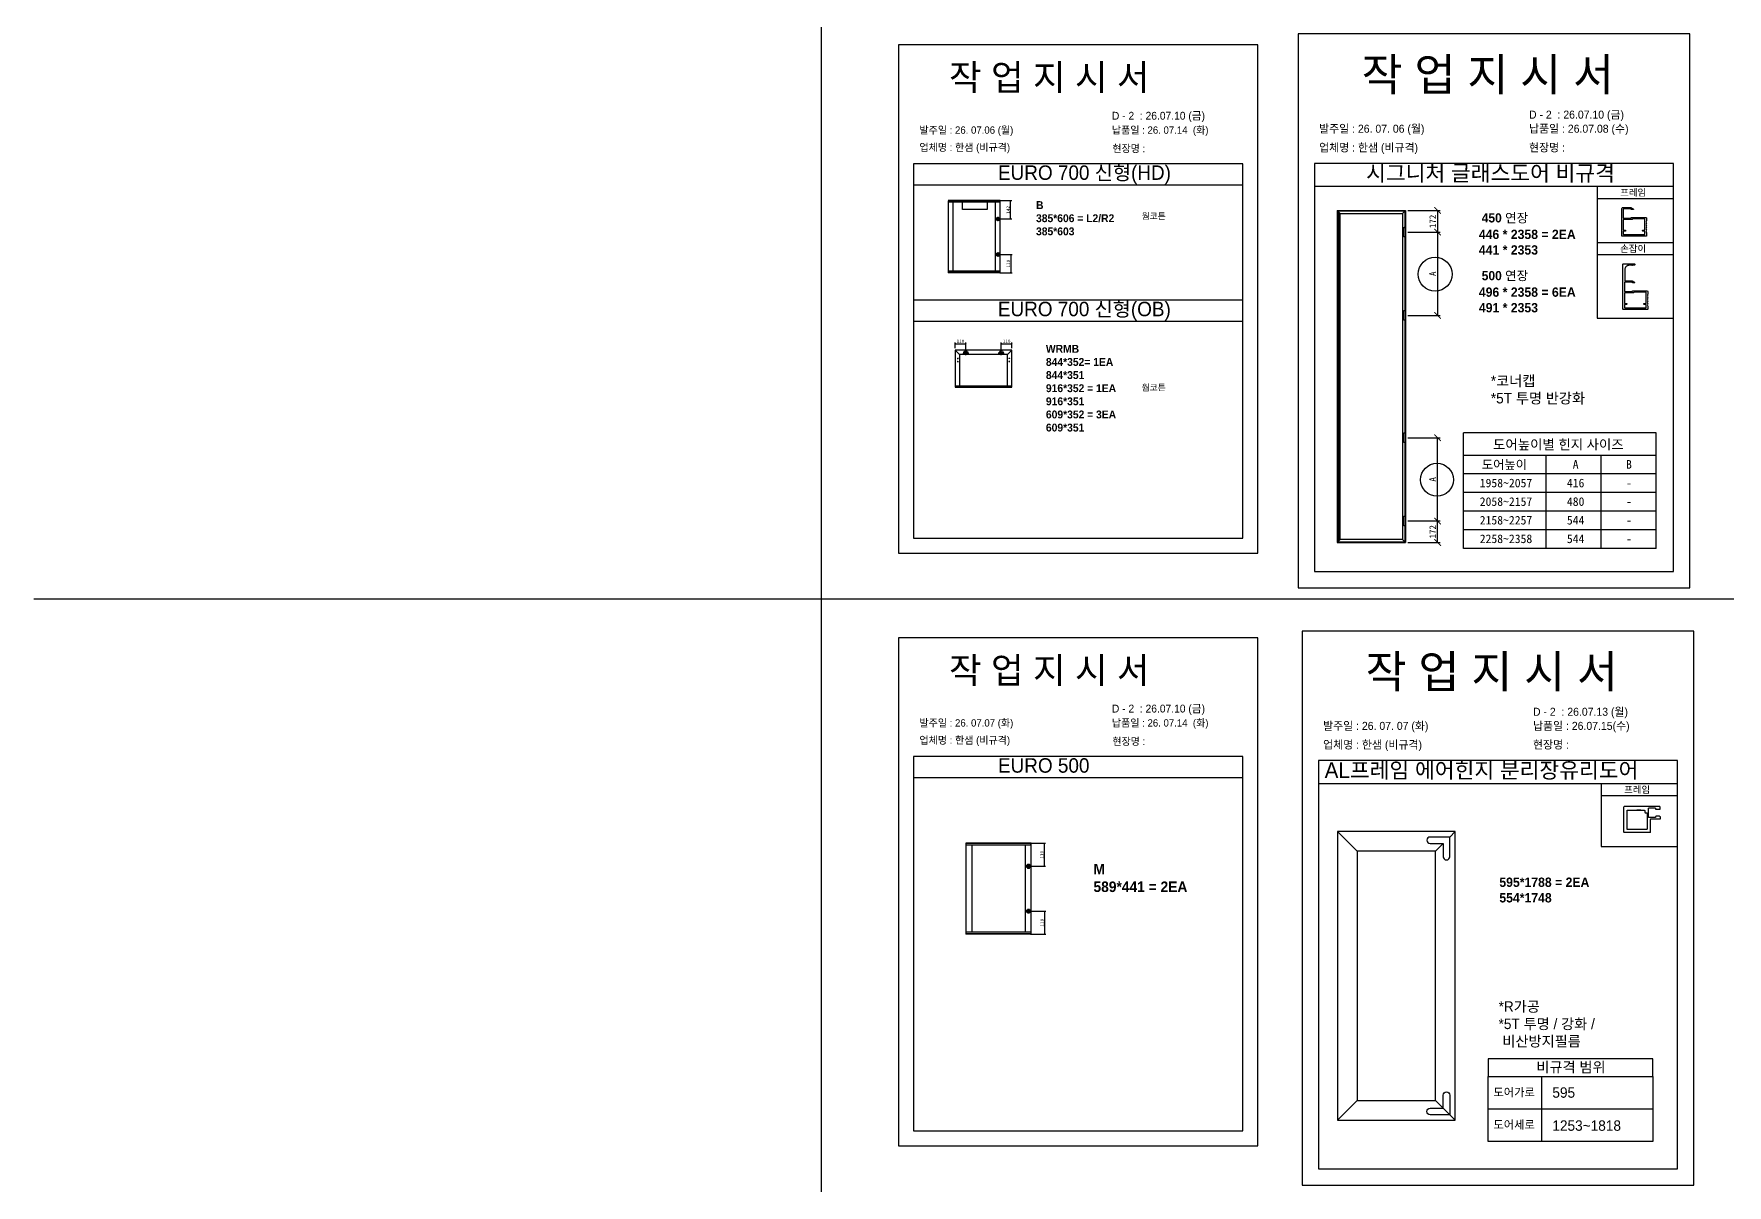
# Model space of a CAD drawing. Header units: millimetres. Extents: x -44117 to 256353, y -2095463 to 65325.
# Drawn here: x 104303 to 117198, y -1095638 to -1086870 of the extents above; entities that cross this region are included whole.
import ezdxf
from ezdxf.enums import TextEntityAlignment as Align

# ---------------------------------------------------------------- set-up
doc = ezdxf.new("R2010")
doc.units = ezdxf.units.MM
doc.header["$LTSCALE"] = 10
doc.layers.add('Layer1', color=7, linetype='Continuous', lineweight=70)
doc.layers.add('PDF_Geomertry', color=7, linetype='Continuous')
doc.layers.add('PDF_Text', color=7, linetype='Continuous')
doc.styles.add('MtX_Gulim', font='')
doc.styles.add('PDF Arial', font='')
doc.styles.get('MtX_Gulim').set_extended_font_data('Gulim', bold=True)
doc.styles.get('PDF Arial').set_extended_font_data('Arial')
doc.dimstyles.new('ISO-25', dxfattribs={"dimtxt": 2.5, "dimasz": 2.5, "dimexe": 1, "dimexo": 1, "dimtad": 1, "dimtxsty": 'Standard', "dimblk": 'ARCHTICK', "dimcen": 2.5, "dimadec": 0, "dimazin": 0, "dimtfac": 1, "dimtmove": 0, "dimatfit": 3, "dimfxl": 0, "dimarcsym": 0})

# ---------------------------------------------------------------- blocks, each defined once
blk = doc.blocks.new('_ArchTick')
at = {"color": 0, "linetype": 'ByBlock', "const_width": 0.15}
blk.add_lwpolyline([(-0.5, -0.5), (0.5, 0.5)], dxfattribs=at)
blk = doc.blocks.new('*D7480')
at = {"color": 0, "lineweight": -2}
for p, q in [((111660, -1088140), (111750, -1088140)), ((111740, -1088280), (111740, -1088140)), ((111660, -1088280), (111750, -1088280))]:
    blk.add_line(p, q, dxfattribs=at)
at = {"layer": 'Defpoints', "color": 0}
for p in [(111645, -1088140), (111740, -1088140), (111645, -1088280)]:
    blk.add_point(p, dxfattribs=at)
at = {"color": 0, "lineweight": -2, "xscale": 10, "yscale": 10, "zscale": 10}
for p, rotation in [((111740, -1088140), 90), ((111740, -1088280), 270)]:
    blk.add_blockref('_ArchTick', p, dxfattribs=dict(at, rotation=rotation))
at = {"color": 0, "insert": (111722, -1088210), "char_height": 25, "attachment_point": 5, "rotation": 90}
blk.add_mtext('142', dxfattribs=at)
blk = doc.blocks.new('*D7481')
at = {"color": 0, "lineweight": -2}
for p, q in [((111660, -1088551), (111752, -1088551)), ((111742, -1088551), (111742, -1088689)), ((111660, -1088689), (111752, -1088689))]:
    blk.add_line(p, q, dxfattribs=at)
at = {"layer": 'Defpoints', "color": 0}
for p in [(111645, -1088551), (111645, -1088689), (111742, -1088689)]:
    blk.add_point(p, dxfattribs=at)
at = {"color": 0, "lineweight": -2, "xscale": 10, "yscale": 10, "zscale": 10}
for p, rotation in [((111742, -1088551), 90), ((111742, -1088689), 270)]:
    blk.add_blockref('_ArchTick', p, dxfattribs=dict(at, rotation=rotation))
at = {"color": 0, "insert": (111723, -1088620), "char_height": 25, "attachment_point": 5, "rotation": 90}
blk.add_mtext('110', dxfattribs=at)
blk = doc.blocks.new('*D7482')
at = {"color": 0, "lineweight": -2}
for p, q in [((111319, -1089265), (111319, -1089220)), ((111319, -1089230), (111400, -1089230)), ((111400, -1089281), (111400, -1089220))]:
    blk.add_line(p, q, dxfattribs=at)
at = {"layer": 'Defpoints', "color": 0}
for p in [(111400, -1089230), (111319, -1089280), (111400, -1089296)]:
    blk.add_point(p, dxfattribs=at)
at = {"color": 0, "lineweight": -2, "xscale": 10, "yscale": 10, "zscale": 10, "rotation": 180}
blk.add_blockref('_ArchTick', (111319, -1089230), dxfattribs=at)
at = {"color": 0, "lineweight": -2, "xscale": 10, "yscale": 10, "zscale": 10}
blk.add_blockref('_ArchTick', (111400, -1089230), dxfattribs=at)
at = {"color": 0, "insert": (111359, -1089211), "char_height": 25, "attachment_point": 5}
blk.add_mtext('110', dxfattribs=at)
blk = doc.blocks.new('*D7483')
at = {"color": 0, "lineweight": -2}
for p, q in [((111670, -1089281), (111670, -1089220)), ((111670, -1089230), (111751, -1089230)), ((111751, -1089265), (111751, -1089220))]:
    blk.add_line(p, q, dxfattribs=at)
at = {"layer": 'Defpoints', "color": 0}
for p in [(111751, -1089230), (111670, -1089296), (111751, -1089280)]:
    blk.add_point(p, dxfattribs=at)
at = {"color": 0, "lineweight": -2, "xscale": 10, "yscale": 10, "zscale": 10, "rotation": 180}
blk.add_blockref('_ArchTick', (111670, -1089230), dxfattribs=at)
at = {"color": 0, "lineweight": -2, "xscale": 10, "yscale": 10, "zscale": 10}
blk.add_blockref('_ArchTick', (111751, -1089230), dxfattribs=at)
at = {"color": 0, "insert": (111711, -1089211), "char_height": 25, "attachment_point": 5}
blk.add_mtext('110', dxfattribs=at)
blk = doc.blocks.new('*D7490')
at = {"color": 0, "lineweight": -2}
for p, q in [((111892, -1093034), (112008, -1093034)), ((111998, -1093210), (111998, -1093034)), ((111892, -1093210), (112008, -1093210))]:
    blk.add_line(p, q, dxfattribs=at)
at = {"layer": 'Defpoints', "color": 0}
for p in [(111877, -1093034), (111998, -1093034), (111877, -1093210)]:
    blk.add_point(p, dxfattribs=at)
at = {"color": 0, "lineweight": -2, "xscale": 10, "yscale": 10, "zscale": 10}
for p, rotation in [((111998, -1093034), 90), ((111998, -1093210), 270)]:
    blk.add_blockref('_ArchTick', p, dxfattribs=dict(at, rotation=rotation))
at = {"color": 0, "insert": (111979, -1093122), "char_height": 25, "attachment_point": 5, "rotation": 90}
blk.add_mtext('110', dxfattribs=at)
blk = doc.blocks.new('*D7491')
at = {"color": 0, "lineweight": -2}
for p, q in [((111892, -1093552), (112010, -1093552)), ((112000, -1093552), (112000, -1093726)), ((111892, -1093726), (112010, -1093726))]:
    blk.add_line(p, q, dxfattribs=at)
at = {"layer": 'Defpoints', "color": 0}
for p in [(111877, -1093552), (111877, -1093726), (112000, -1093726)]:
    blk.add_point(p, dxfattribs=at)
at = {"color": 0, "lineweight": -2, "xscale": 10, "yscale": 10, "zscale": 10}
for p, rotation in [((112000, -1093552), 90), ((112000, -1093726), 270)]:
    blk.add_blockref('_ArchTick', p, dxfattribs=dict(at, rotation=rotation))
at = {"color": 0, "insert": (111981, -1093639), "char_height": 25, "attachment_point": 5, "rotation": 90}
blk.add_mtext('110', dxfattribs=at)
blk = doc.blocks.new('*D7507')
at = {"color": 0, "lineweight": -2}
for p, q in [((114767, -1088380), (115013, -1088380)), ((114993, -1088380), (114993, -1089014)), ((114767, -1089014), (115013, -1089014))]:
    blk.add_line(p, q, dxfattribs=at)
at = {"layer": 'Defpoints', "color": 0}
for p in [(114747, -1088380), (114747, -1089014), (114993, -1089014)]:
    blk.add_point(p, dxfattribs=at)
at = {"color": 0, "lineweight": -2, "xscale": 50, "yscale": 50, "zscale": 50}
for p, rotation in [((114993, -1088380), 90), ((114993, -1089014), 270)]:
    blk.add_blockref('_ArchTick', p, dxfattribs=dict(at, rotation=rotation))
at = {"color": 0, "insert": (114955, -1088697), "char_height": 50, "attachment_point": 5, "rotation": 90}
blk.add_mtext('A', dxfattribs=at)
blk = doc.blocks.new('*D7508')
at = {"color": 0, "lineweight": -2}
for p, q in [((114767, -1088215), (115013, -1088215)), ((114993, -1088215), (114993, -1088380)), ((114767, -1088380), (115013, -1088380))]:
    blk.add_line(p, q, dxfattribs=at)
at = {"layer": 'Defpoints', "color": 0}
for p in [(114747, -1088215), (114747, -1088380), (114993, -1088380)]:
    blk.add_point(p, dxfattribs=at)
at = {"color": 0, "lineweight": -2, "xscale": 50, "yscale": 50, "zscale": 50}
for p, rotation in [((114993, -1088215), 90), ((114993, -1088380), 270)]:
    blk.add_blockref('_ArchTick', p, dxfattribs=dict(at, rotation=rotation))
at = {"color": 0, "insert": (114955, -1088298), "char_height": 50, "attachment_point": 5, "rotation": 90}
blk.add_mtext('172', dxfattribs=at)
blk = doc.blocks.new('*D7509')
at = {"color": 0, "lineweight": -2}
for p, q in [((114767, -1089946), (115013, -1089946)), ((114993, -1090580), (114993, -1089946)), ((114767, -1090580), (115013, -1090580))]:
    blk.add_line(p, q, dxfattribs=at)
at = {"layer": 'Defpoints', "color": 0}
for p in [(114747, -1089946), (114993, -1089946), (114747, -1090580)]:
    blk.add_point(p, dxfattribs=at)
at = {"color": 0, "lineweight": -2, "xscale": 50, "yscale": 50, "zscale": 50}
for p, rotation in [((114993, -1089946), 90), ((114993, -1090580), 270)]:
    blk.add_blockref('_ArchTick', p, dxfattribs=dict(at, rotation=rotation))
at = {"color": 0, "insert": (114955, -1090263), "char_height": 50, "attachment_point": 5, "rotation": 90}
blk.add_mtext('A', dxfattribs=at)
blk = doc.blocks.new('*D7510')
at = {"color": 0, "lineweight": -2}
for p, q in [((114767, -1090580), (115013, -1090580)), ((114993, -1090744), (114993, -1090580)), ((114767, -1090744), (115013, -1090744))]:
    blk.add_line(p, q, dxfattribs=at)
at = {"layer": 'Defpoints', "color": 0}
for p in [(114747, -1090580), (114993, -1090580), (114747, -1090744)]:
    blk.add_point(p, dxfattribs=at)
at = {"color": 0, "lineweight": -2, "xscale": 50, "yscale": 50, "zscale": 50}
for p, rotation in [((114993, -1090580), 90), ((114993, -1090744), 270)]:
    blk.add_blockref('_ArchTick', p, dxfattribs=dict(at, rotation=rotation))
at = {"color": 0, "insert": (114955, -1090662), "char_height": 50, "attachment_point": 5, "rotation": 90}
blk.add_mtext('172', dxfattribs=at)

msp = doc.modelspace()

# ---------------------------------------------------------------- linework, layer by layer
for p, q in [((113509.93862, -1087858.73786), (111001.55496, -1087858.73786)), ((116789.66773, -1087856.08754), (114054.33338, -1087856.08754)), ((113509.93862, -1088021.61992), (111001.55496, -1088021.61992)), ((116789.66773, -1088033.70665), (114054.33338, -1088033.70665)), ((111266.13907, -1088140.38823), (111266.13907, -1088689.05812)), ((111661.73037, -1088141.09874), (111266.13907, -1088141.09874)), ((111661.73037, -1088151.8353), (111266.13907, -1088151.8353)), ((111661.33565, -1088139.99351), (111266.53379, -1088139.99351)), ((111301.26973, -1088151.04585), (111301.26973, -1088677.61107)), ((111626.20499, -1088677.61107), (111626.20499, -1088151.8353)), ((111659.75674, -1088151.8353), (111659.75674, -1088139.99351)), ((111661.73037, -1088689.05812), (111661.73037, -1088140.38823)), ((116789.66773, -1088126.08528), (116207.54766, -1088126.08528)), ((114227.55677, -1088215.4524), (114227.55677, -1090743.85408)), ((114227.55677, -1088215.4524), (114747.21905, -1088215.4524)), ((114227.55677, -1088215.4524), (114249.69485, -1088237.59048)), ((114227.55677, -1088215.4524), (114238.04323, -1088215.4524)), ((114238.04323, -1088215.4524), (114238.04323, -1090743.85408)), ((114725.08097, -1088237.59048), (114747.21905, -1088215.4524)), ((114747.21905, -1088215.4524), (114747.21905, -1090743.85408)), ((116789.66773, -1088461.34798), (116207.54766, -1088461.34798)), ((116789.66773, -1088551.78068), (116207.54766, -1088551.78068)), ((111661.73037, -1088677.61107), (111266.13907, -1088677.61107)), ((111661.73037, -1088688.34763), (111266.13907, -1088688.34763)), ((111661.33565, -1088689.45286), (111266.53379, -1088689.45286)), ((111268.1127, -1088689.45286), (111268.1127, -1088677.61107)), ((111659.75674, -1088677.61107), (111659.75674, -1088689.45286)), ((113509.09165, -1088897.26038), (111000.70799, -1088897.26038)), ((113509.09165, -1089060.14244), (111000.70799, -1089060.14244)), ((111318.50354, -1089279.89058), (111318.50354, -1089561.2901)), ((111351.54385, -1089312.93089), (111318.61227, -1089279.62807)), ((111751.10837, -1089279.51934), (111318.87477, -1089279.51934)), ((111335.20932, -1089341.88757), (111342.63411, -1089341.88757)), ((111338.92171, -1089338.17518), (111338.92171, -1089345.59997)), ((111351.54385, -1089312.93089), (111351.54385, -1089551.26664)), ((111718.4393, -1089312.93089), (111351.54385, -1089312.93089)), ((111420.05436, -1089295.85388), (111379.55563, -1089295.85388)), ((111386.06913, -1089303.27866), (111380.1293, -1089303.27866)), ((111383.09921, -1089300.30875), (111383.09921, -1089306.24858)), ((111399.80499, -1089316.10324), (111399.80499, -1089275.60451)), ((111419.48068, -1089303.27866), (111413.54085, -1089303.27866)), ((111416.51077, -1089300.30875), (111416.51077, -1089306.24858)), ((111649.9288, -1089295.85388), (111690.42753, -1089295.85388)), ((111656.44231, -1089303.27866), (111650.50248, -1089303.27866)), ((111653.47239, -1089300.30875), (111653.47239, -1089306.24858)), ((111670.17817, -1089316.10324), (111670.17817, -1089275.60451)), ((111689.85386, -1089303.27866), (111683.91403, -1089303.27866)), ((111686.88395, -1089300.30875), (111686.88395, -1089306.24858)), ((111718.4393, -1089312.93089), (111751.37088, -1089279.62807)), ((111718.4393, -1089550.52416), (111718.4393, -1089312.93089)), ((111734.77384, -1089341.88757), (111727.34905, -1089341.88757)), ((111731.06144, -1089338.17518), (111731.06144, -1089345.59997)), ((111751.47961, -1089561.2901), (111751.47961, -1089279.89058)), ((111335.20932, -1089365.6469), (111342.63411, -1089365.6469)), ((111338.92171, -1089361.9345), (111338.92171, -1089369.35929)), ((111734.77384, -1089365.6469), (111727.34905, -1089365.6469)), ((111731.06144, -1089361.9345), (111731.06144, -1089369.35929)), ((111318.50354, -1089550.52416), (111751.47961, -1089550.52416)), ((111318.50354, -1089560.62187), (111751.10837, -1089560.62187)), ((111318.87477, -1089561.66134), (111751.10837, -1089561.66134)), ((111320.35973, -1089550.52416), (111320.35973, -1089561.66134)), ((111749.62341, -1089561.66134), (111749.62341, -1089550.52416)), ((115189.80921, -1090788.24501), (115189.80921, -1089908.18321)), ((116658.38647, -1089908.18321), (115189.80921, -1089908.18321)), ((116658.38647, -1090788.24501), (116658.38647, -1089908.18321)), ((116658.38647, -1090079.94409), (115189.80921, -1090079.94409)), ((115820.61365, -1090788.24501), (115820.61365, -1090079.94409)), ((116239.50006, -1090788.24501), (116239.50006, -1090079.94409)), ((116658.38647, -1090221.60427), (115189.80921, -1090221.60427)), ((116658.38647, -1090363.26446), (115189.80921, -1090363.26446)), ((116658.38647, -1090504.92464), (115189.80921, -1090504.92464)), ((116658.38647, -1090646.58482), (115189.80921, -1090646.58482)), ((114249.69485, -1090721.716), (114227.55677, -1090743.85408)), ((114227.55677, -1090743.85408), (114747.21905, -1090743.85408)), ((114725.08097, -1090721.716), (114747.21905, -1090743.85408)), ((116658.38647, -1090788.24501), (115189.80921, -1090788.24501)), ((113509.93862, -1092373.7567), (111001.55496, -1092373.7567)), ((116819.92024, -1092403.94301), (114084.58589, -1092403.94301)), ((113509.93862, -1092536.63875), (111001.55496, -1092536.63875)), ((116819.92024, -1092581.56212), (114084.58589, -1092581.56212)), ((116819.92024, -1092673.94075), (116237.80017, -1092673.94075)), ((114381.16901, -1093094.36385), (114231.16901, -1092944.36385)), ((115085.14193, -1092986.91204), (115127.69012, -1092944.36385)), ((111400.70325, -1093034.8793), (111400.70325, -1093725.67074)), ((111898.76428, -1093035.77385), (111400.70325, -1093035.77385)), ((111898.76428, -1093049.2915), (111400.70325, -1093049.2915)), ((111898.2673, -1093034.38233), (111401.20023, -1093034.38233)), ((111444.93378, -1093048.29755), (111444.93378, -1093711.25856)), ((111854.03677, -1093711.25856), (111854.03677, -1093049.2915)), ((111896.27942, -1093049.2915), (111896.27942, -1093034.38233)), ((111898.76428, -1093725.67074), (111898.76428, -1093034.8793)), ((114977.69012, -1093094.36385), (115036.4211, -1093035.63287)), ((111898.76428, -1093711.25856), (111400.70325, -1093711.25856)), ((111898.76428, -1093724.77621), (111400.70325, -1093724.77621)), ((111898.2673, -1093726.16773), (111401.20023, -1093726.16773)), ((111403.18811, -1093726.16773), (111403.18811, -1093711.25856)), ((111896.27942, -1093711.25856), (111896.27942, -1093726.16773)), ((116631.78919, -1094810.11377), (116631.78919, -1094675.7551)), ((115783.65386, -1094810.11377), (115783.65386, -1095305.68613)), ((114381.16901, -1094994.36385), (114231.16901, -1095144.36385)), ((114977.69012, -1094994.36385), (115127.69012, -1095144.36385)), ((115377.37163, -1095057.89995), (116631.78919, -1095057.89995))]:
    msp.add_line(p, q)
at = {"linetype": 'Continuous'}
for p, q in [((114249.69485, -1090721.716), (114249.69485, -1088237.59048)), ((114249.69485, -1088237.59048), (114725.08097, -1088237.59048)), ((114725.08097, -1088237.59048), (114725.08097, -1090721.716)), ((114725.08097, -1090721.716), (114249.69485, -1090721.716))]:
    msp.add_line(p, q, dxfattribs=at)
at = {"color": 1}
msp.add_line((104302.82932, -1091173.59196), (196571.97618, -1091173.59196), dxfattribs=at)
msp.add_line((104302.82932, -1091173.59196), (196571.97618, -1091173.59196), dxfattribs=at)
msp.add_line((104302.82932, -1091173.59196), (196571.97618, -1091173.59196), dxfattribs=at)
msp.add_line((104302.82932, -1091173.59196), (196571.97618, -1091173.59196), dxfattribs=at)
msp.add_line((104302.82932, -1091173.59196), (196571.97618, -1091173.59196), dxfattribs=at)
msp.add_line((104302.82932, -1091173.59196), (196571.97618, -1091173.59196), dxfattribs=at)
msp.add_line((104302.82932, -1091173.59196), (196571.97618, -1091173.59196), dxfattribs=at)
msp.add_line((104302.82932, -1091173.59196), (196571.97618, -1091173.59196), dxfattribs=at)
msp.add_line((104302.82932, -1091173.59196), (196571.97618, -1091173.59196), dxfattribs=at)
msp.add_line((104302.82932, -1091173.59196), (196571.97618, -1091173.59196), dxfattribs=at)
for p in [(110300.49669, 21924.9366), (110300.49669, 14161.07811), (110300.49669, 18584.38997), (110300.49669, 10820.53148), (110300.49669, 18627.87121), (110300.49669, 10864.01272), (110300.49669, 15287.32457), (110300.49669, 7523.46608), (110300.49669, 3746.75115), (110300.49669, 21924.9366), (110300.49669, 14161.07811), (110300.49669, 18584.38997), (110300.49669, 10820.53148), (110300.49669, 18627.87121), (110300.49669, 10864.01272), (110300.49669, 15287.32457), (110300.49669, 7523.46608), (110300.49669, 3746.75115), (110300.49669, 21924.9366), (110300.49669, 14161.07811), (110300.49669, 18584.38997), (110300.49669, 10820.53148), (110300.49669, 18627.87121), (110300.49669, 10864.01272), (110300.49669, 15287.32457), (110300.49669, 7523.46608), (110300.49669, 3746.75115), (110300.49669, 21924.9366), (110300.49669, 14161.07811), (110300.49669, 18584.38997), (110300.49669, 10820.53148), (110300.49669, 18627.87121), (110300.49669, 10864.01272), (110300.49669, 15287.32457), (110300.49669, 7523.46608), (110300.49669, 3746.75115), (110300.49669, 21924.9366), (110300.49669, 14161.07811), (110300.49669, 18584.38997), (110300.49669, 10820.53148), (110300.49669, 18627.87121), (110300.49669, 10864.01272), (110300.49669, 15287.32457), (110300.49669, 7523.46608), (110300.49669, 3746.75115), (110300.49669, 21924.9366), (110300.49669, 14161.07811), (110300.49669, 18584.38997), (110300.49669, 10820.53148), (110300.49669, 18627.87121), (110300.49669, 10864.01272), (110300.49669, 15287.32457), (110300.49669, 7523.46608), (110300.49669, 3746.75115), (110300.49669, 21924.9366), (110300.49669, 14161.07811), (110300.49669, 18584.38997), (110300.49669, 10820.53148), (110300.49669, 18627.87121), (110300.49669, 10864.01272), (110300.49669, 15287.32457), (110300.49669, 7523.46608), (110300.49669, 3746.75115), (110300.49669, 21924.9366), (110300.49669, 14161.07811), (110300.49669, 18584.38997), (110300.49669, 10820.53148), (110300.49669, 18627.87121), (110300.49669, 10864.01272), (110300.49669, 15287.32457), (110300.49669, 7523.46608), (110300.49669, 3746.75115), (110300.49669, 21924.9366), (110300.49669, 14161.07811), (110300.49669, 18584.38997), (110300.49669, 10820.53148), (110300.49669, 18627.87121), (110300.49669, 10864.01272), (110300.49669, 15287.32457), (110300.49669, 7523.46608), (110300.49669, 3746.75115), (110300.49669, 21924.9366), (110300.49669, 14161.07811), (110300.49669, 18584.38997), (110300.49669, 10820.53148), (110300.49669, 18627.87121), (110300.49669, 10864.01272), (110300.49669, 15287.32457), (110300.49669, 7523.46608), (110300.49669, 3746.75115), (110300.49669, 12702.87182), (110300.49669, 4939.01333), (110300.49669, 9362.32519), (110300.49669, 1598.4667), (110300.49669, 9405.80642), (110300.49669, 1641.94794), (110300.49669, 6065.25979), (110300.49669, -1698.5987), (110300.49669, -5475.31363), (110300.49669, 12702.87182), (110300.49669, 4939.01333), (110300.49669, 9362.32519), (110300.49669, 1598.4667), (110300.49669, 9405.80642), (110300.49669, 1641.94794), (110300.49669, 6065.25979), (110300.49669, -1698.5987), (110300.49669, -5475.31363), (110300.49669, 12702.87182), (110300.49669, 4939.01333), (110300.49669, 9362.32519), (110300.49669, 1598.4667), (110300.49669, 9405.80642), (110300.49669, 1641.94794), (110300.49669, 6065.25979), (110300.49669, -1698.5987), (110300.49669, -5475.31363), (110300.49669, 12702.87182), (110300.49669, 4939.01333), (110300.49669, 9362.32519), (110300.49669, 1598.4667), (110300.49669, 9405.80642), (110300.49669, 1641.94794), (110300.49669, 6065.25979), (110300.49669, -1698.5987), (110300.49669, -5475.31363), (110300.49669, 12702.87182), (110300.49669, 4939.01333), (110300.49669, 9362.32519), (110300.49669, 1598.4667), (110300.49669, 9405.80642), (110300.49669, 1641.94794), (110300.49669, 6065.25979), (110300.49669, -1698.5987), (110300.49669, -5475.31363)]:
    msp.add_xline(p, (0, 1), dxfattribs=at)
for points in [[(113930, -1091090.23014), (116914.00111, -1091090.23014), (116914.00111, -1086870), (113930, -1086870)], [(110887.53752, -1090824.54365), (113623.95606, -1090824.54365), (113623.95606, -1086954.46601), (110887.53752, -1086954.46601)], [(116789.66773, -1088033.70665), (116207.54766, -1088033.70665), (116207.54766, -1089034.82366), (116789.66773, -1089034.82366)], [(114231.05226, -1088218.94789), (114743.72356, -1088218.94789), (114743.72356, -1090740.35859), (114231.05226, -1090740.35859)], [(113960.25251, -1095638.08561), (116944.25362, -1095638.08561), (116944.25362, -1091417.85547), (113960.25251, -1091417.85547)], [(110887.53752, -1095339.56249), (113623.95606, -1095339.56249), (113623.95606, -1091469.48484), (110887.53752, -1091469.48484)], [(116819.92024, -1092581.56212), (116237.80017, -1092581.56212), (116237.80017, -1093058.02021), (116819.92024, -1093058.02021)], [(114231.16901, -1095144.36385), (115127.69012, -1095144.36385), (115127.69012, -1092944.36385), (114231.16901, -1092944.36385)], [(114381.16901, -1094994.36385), (114977.69012, -1094994.36385), (114977.69012, -1093094.36385), (114381.16901, -1093094.36385)], [(115377.37163, -1094810.11377), (116631.78919, -1094810.11377), (116631.78919, -1095305.68613), (115377.37163, -1095305.68613)]]:
    msp.add_lwpolyline(points, close=True)
for points in [[(111001.55496, -1087858.73786), (111001.55496, -1090710.52622), (113509.93862, -1090710.52622), (113509.93862, -1087858.73786)], [(114054.33338, -1087856.08754), (114054.33338, -1090965.89676), (116789.66773, -1090965.89676), (116789.66773, -1087856.08754)], [(111561.96439, -1088139.99351), (111561.96439, -1088207.72666), (111373.57811, -1088207.72666), (111373.57811, -1088139.99351)], [(111001.55496, -1092373.7567), (111001.55496, -1095225.54505), (113509.93862, -1095225.54505), (113509.93862, -1092373.7567)], [(114084.58589, -1092403.94301), (114084.58589, -1095513.75223), (116819.92024, -1095513.75223), (116819.92024, -1092403.94301)], [(116631.78919, -1094675.7551), (115377.37163, -1094675.7551), (115377.37163, -1094810.11377), (116631.78919, -1094810.11377)]]:
    msp.add_lwpolyline(points)
at = {"color": 7}
for points in [[(116584.58896, -1088273.69324), (116584.58896, -1088295.19324), (116581.58896, -1088298.19324), (116584.58896, -1088301.19324), (116581.58896, -1088304.19324), (116584.58896, -1088307.19324), (116581.58896, -1088310.19324), (116584.58896, -1088313.19324), (116581.58896, -1088316.19324), (116584.58896, -1088319.19324), (116581.58896, -1088322.19324), (116584.58896, -1088325.19324), (116581.58896, -1088328.19324), (116584.58896, -1088331.19324), (116581.58896, -1088334.19324), (116584.58896, -1088337.19324), (116581.58896, -1088340.19324), (116584.58896, -1088343.19324), (116581.58896, -1088346.19324), (116584.58896, -1088349.19324), (116581.58896, -1088352.19324), (116584.58896, -1088355.19324), (116581.58896, -1088358.19324), (116584.58896, -1088361.19324), (116581.58896, -1088364.19324), (116584.58896, -1088367.19324), (116581.58896, -1088370.19324), (116584.58896, -1088373.19324), (116581.58896, -1088376.19324), (116584.58896, -1088379.19324), (116581.58896, -1088382.19324), (116584.58896, -1088385.19324), (116584.58896, -1088406.69324, -0.4142135624), (116579.58896, -1088411.69324), (116579.58896, -1088411.69324), (116397.58896, -1088411.69324, -0.4142135624), (116394.58896, -1088408.69324), (116394.58896, -1088202.69324, -0.4142135624), (116404.58896, -1088192.69324), (116464.0949, -1088192.69324), (116482.50532, -1088202.83662, -0.855700792), (116481.58896, -1088208.69324), (116469.58896, -1088208.69324, -0.4142135624), (116466.58896, -1088205.69324), (116466.58896, -1088204.69324, 0.4142135624), (116464.58896, -1088202.69324), (116409.58896, -1088202.69324, 0.4142135624), (116406.58896, -1088205.69324), (116406.58896, -1088271.69324, 0.4142135624), (116409.58896, -1088274.69324), (116464.58896, -1088274.69324, 0.4142135624), (116466.58896, -1088272.69324), (116466.58896, -1088271.69324, -0.4142135624), (116469.58896, -1088268.69324), (116579.58896, -1088268.69324, -0.4142135623), (116584.58896, -1088273.69324)], [(116471.85434, -1088631.92414, -0.2301863539), (116466.60786, -1088631.92414, 0.2466321039), (116461.95837, -1088631.8695, -0.118515719), (116459.2311, -1088632.52516), (116453.78462, -1088632.52516, 0.4142135624), (116418.98462, -1088667.32516), (116418.98462, -1088750.52516), (116473.49056, -1088750.52516), (116491.90098, -1088760.66854, -0.855700792), (116490.98462, -1088766.52516), (116478.98462, -1088766.52516, -0.4142135624), (116475.98462, -1088763.52516), (116475.98462, -1088762.52516, 0.4142135624), (116473.98462, -1088760.52516), (116418.98462, -1088760.52516, 0.4142135624), (116415.98462, -1088763.52516), (116415.98462, -1088829.52516, 0.4142135624), (116418.98462, -1088832.52516), (116473.98462, -1088832.52516, 0.4142135624), (116475.98462, -1088830.52516), (116475.98462, -1088829.52516, -0.4142135624), (116478.98462, -1088826.52516), (116588.98462, -1088826.52516, -0.4142135623), (116593.98462, -1088831.52516), (116593.98462, -1088853.02516), (116590.98462, -1088856.02516), (116593.98462, -1088859.02516), (116590.98462, -1088862.02516), (116593.98462, -1088865.02516), (116590.98462, -1088868.02516), (116593.98462, -1088871.02516), (116590.98462, -1088874.02516), (116593.98462, -1088877.02516), (116590.98462, -1088880.02516), (116593.98462, -1088883.02516), (116590.98462, -1088886.02516), (116593.98462, -1088889.02516), (116590.98462, -1088892.02516), (116593.98462, -1088895.02516), (116590.98462, -1088898.02516), (116593.98462, -1088901.02516), (116590.98462, -1088904.02516), (116593.98462, -1088907.02516), (116590.98462, -1088910.02516), (116593.98462, -1088913.02516), (116590.98462, -1088916.02516), (116593.98462, -1088919.02516), (116590.98462, -1088922.02516), (116593.98462, -1088925.02516), (116590.98462, -1088928.02516), (116593.98462, -1088931.02516), (116590.98462, -1088934.02516), (116593.98462, -1088937.02516), (116590.98462, -1088940.02516), (116593.98462, -1088943.02516), (116593.98462, -1088964.52516, -0.4142135624), (116588.98462, -1088969.52516), (116588.98462, -1088969.52516), (116406.98462, -1088969.52516, -0.4142135624), (116403.98462, -1088966.52516), (116403.98462, -1088625.52516, -0.4142135624), (116408.98462, -1088620.52516), (116488.98462, -1088620.52516, -0.4142135624), (116493.98462, -1088625.52516), (116493.98462, -1088627.52516, -0.4142135624), (116488.98462, -1088632.52516, -0.1244779229), (116486.60786, -1088631.92414, 0.2466321039), (116481.95837, -1088631.8695, -0.2404082058), (116476.50383, -1088631.8695, 0.2466321039), (116471.85434, -1088631.92414), (116471.85434, -1088631.92414, -0.2466321039), (116476.50383, -1088631.8695)]]:
    msp.add_lwpolyline(points, format="xyb", dxfattribs=at)
at = {"color": 7, "elevation": 0}
for points in [[(116406.58896, -1088287.69324), (116406.58896, -1088364.69324), (116421.58896, -1088364.69324, -0.4142135624), (116424.58896, -1088367.69324), (116424.58896, -1088369.69324, -0.4142135624), (116421.58896, -1088372.69324), (116406.58896, -1088372.69324), (116406.58896, -1088394.69324, 0.4142135624), (116409.58896, -1088397.69324), (116569.08896, -1088397.69324, 0.4142135624), (116572.08896, -1088394.69324), (116572.08896, -1088375.69324, 0.4142135624), (116569.08896, -1088372.69324), (116557.08896, -1088372.69324, -0.4142135624), (116554.08896, -1088369.69324), (116554.08896, -1088367.69324, -0.4142135624), (116557.08896, -1088364.69324), (116569.08896, -1088364.69324, 0.4142135624), (116572.08896, -1088361.69324), (116572.08896, -1088281.69324, 0.4142135624), (116569.08896, -1088278.69324), (116478.58896, -1088278.69324, 0.4142135624), (116476.58896, -1088280.69324), (116476.58896, -1088281.69324, -0.414213547), (116473.58896, -1088284.69324), (116409.59276, -1088284.69324, 0.4145851533), (116406.58896, -1088287.69324)], [(116415.98462, -1088845.52516), (116415.98462, -1088922.52516), (116430.98462, -1088922.52516, -0.4142135624), (116433.98462, -1088925.52516), (116433.98462, -1088927.52516, -0.4142135624), (116430.98462, -1088930.52516), (116415.98462, -1088930.52516), (116415.98462, -1088952.52516, 0.4142135624), (116418.98462, -1088955.52516), (116578.48462, -1088955.52516, 0.4142135624), (116581.48462, -1088952.52516), (116581.48462, -1088933.52516, 0.4142135624), (116578.48462, -1088930.52516), (116566.48462, -1088930.52516, -0.4142135624), (116563.48462, -1088927.52516), (116563.48462, -1088925.52516, -0.4142135624), (116566.48462, -1088922.52516), (116578.48462, -1088922.52516, 0.4142135624), (116581.48462, -1088919.52516), (116581.48462, -1088839.52516, 0.4142135624), (116578.48462, -1088836.52516), (116487.98462, -1088836.52516, 0.4142135624), (116485.98462, -1088838.52516), (116485.98462, -1088839.52516, -0.414213547), (116482.98462, -1088842.52516), (116418.98842, -1088842.52516, 0.4145851533), (116415.98462, -1088845.52516)]]:
    msp.add_lwpolyline(points, format="xyb", dxfattribs=at)
at = {"linetype": 'Continuous'}
for points in [[(114739.04428, -1088414.07427), (114739.04428, -1088414.07427, 0.4142135624), (114747.21905, -1088405.89951), (114747.21905, -1088353.581, 0.4142135624), (114739.04428, -1088345.40624), (114739.04428, -1088345.40624, 0.4142135624), (114730.86952, -1088353.581), (114730.86952, -1088405.89951, 0.4142135624)], [(114739.04428, -1089047.92244), (114739.04428, -1089047.92244, 0.4142135624), (114747.21905, -1089039.74767), (114747.21905, -1088987.42916, 0.4142135624), (114739.04428, -1088979.2544), (114739.04428, -1088979.2544, 0.4142135624), (114730.86952, -1088987.42916), (114730.86952, -1089039.74767, 0.4142135624)], [(114739.04428, -1089980.05208), (114739.04428, -1089980.05208, 0.4142135624), (114747.21905, -1089971.87732), (114747.21905, -1089919.55881, 0.4142135624), (114739.04428, -1089911.38405), (114739.04428, -1089911.38405, 0.4142135624), (114730.86952, -1089919.55881), (114730.86952, -1089971.87732, 0.4142135624)], [(114739.04428, -1090613.90025), (114739.04428, -1090613.90025, 0.4142135624), (114747.21905, -1090605.72548), (114747.21905, -1090553.40697, 0.4142135624), (114739.04428, -1090545.23221), (114739.04428, -1090545.23221, 0.4142135624), (114730.86952, -1090553.40697), (114730.86952, -1090605.72548, 0.4142135624)]]:
    msp.add_lwpolyline(points, format="xyb", close=True, dxfattribs=at)
for points in [[(115085.17309, -1093035.63287), (115085.17309, -1092986.91204), (114935.17309, -1092986.91204, 1), (114935.17309, -1093035.63287), (115036.45226, -1093035.63287), (115036.45226, -1093136.91204, 1), (115085.17309, -1093136.91204), (115085.17309, -1092986.91204), (115036.45226, -1092986.91204)], [(115085.17309, -1095053.09483), (115085.17309, -1095101.81566), (114935.17309, -1095101.81566, -1), (114935.17309, -1095053.09483), (115036.45226, -1095053.09483), (115036.45226, -1094951.81566, -1), (115085.17309, -1094951.81566), (115085.17309, -1095101.81566), (115036.45226, -1095101.81566)]]:
    msp.add_lwpolyline(points, format="xyb")
at = {"color": 1}
for centre, radius in [((114973.94351, -1088700.47527), 128.94825), ((114988.2711, -1090265.76371), 125.36635)]:
    msp.add_circle(centre, radius, dxfattribs=at)
for centre, radius in [((111338.92171, -1089341.88757), 1.11372), ((111383.09921, -1089303.27866), 1.18797), ((111399.80499, -1089295.85388), 12.99338), ((111416.51077, -1089303.27866), 1.18797), ((111653.47239, -1089303.27866), 1.18797), ((111670.17817, -1089295.85388), 12.99338), ((111686.88395, -1089303.27866), 1.18797), ((111731.06144, -1089341.88757), 1.11372), ((111338.92171, -1089365.6469), 1.11372), ((111731.06144, -1089365.6469), 1.11372)]:
    msp.add_circle(centre, radius)
for centre, radius, start, end in [((111661.33565, -1088140.38823), 0.39473, 0, 90), ((111266.53379, -1088689.05814), 0.39473, 180, 270), ((111661.33565, -1088689.05814), 0.39473, 270, 0), ((111318.87477, -1089279.89058), 0.37124, 90, 180), ((111751.10837, -1089279.89058), 0.37124, 0, 90), ((111318.87477, -1089561.2901), 0.37124, 180, 270), ((111751.10837, -1089561.2901), 0.37124, 270, 0), ((111898.2673, -1093034.8793), 0.49697, 0, 90), ((111401.20023, -1093725.67076), 0.49697, 180, 270), ((111898.2673, -1093725.67076), 0.49697, 270, 0)]:
    msp.add_arc(centre, radius, start, end)
at = {"layer": 'Layer1'}
for p, q in [((111644.65823, -1088264.97144), (111644.65823, -1088294.06763)), ((111644.65823, -1088565.34807), (111644.65823, -1088536.25188)), ((111877.26995, -1093191.7332), (111877.26995, -1093228.36615)), ((111877.26995, -1093569.91616), (111877.26995, -1093533.28321))]:
    msp.add_line(p, q, dxfattribs=at)
for points in [[(111659.20633, -1088279.51953), (111630.11014, -1088279.51953)], [(111659.20633, -1088550.79997), (111630.11014, -1088550.79997)], [(111895.58643, -1093210.04968), (111858.95347, -1093210.04968)], [(111895.58643, -1093551.59969), (111858.95347, -1093551.59969)]]:
    msp.add_lwpolyline(points, close=True, dxfattribs=at)
for centre, radius in [((111644.65823, -1088279.51953), 9.69873), ((111644.65823, -1088550.79997), 9.69873), ((111877.26995, -1093210.04968), 12.21098), ((111877.26995, -1093551.59969), 12.21098)]:
    msp.add_circle(centre, radius, dxfattribs=at)
at = {"layer": 'PDF_Geomertry', "lineweight": 25}
for points in [[(116683.95099, -1092829.79452), (116684.6247, -1092829.79452), (116685.29842, -1092829.79452), (116685.29842, -1092830.46823), (116685.97213, -1092830.46823), (116686.64584, -1092831.14194), (116686.64584, -1092831.81566), (116687.3199, -1092831.81566), (116687.3199, -1092832.48937), (116687.3199, -1092833.16308), (116687.99327, -1092833.16308), (116687.99327, -1092833.83697), (116687.99327, -1092834.51068), (116687.99327, -1092846.63804), (116687.99327, -1092847.31175), (116687.3199, -1092847.31175), (116687.3199, -1092847.98546), (116687.3199, -1092848.65918), (116686.64584, -1092849.33289), (116686.64584, -1092850.0066), (116685.97213, -1092850.0066), (116685.97213, -1092850.68049), (116685.29842, -1092850.68049), (116684.6247, -1092850.68049), (116684.6247, -1092851.3542), (116683.95099, -1092851.3542), (116683.27728, -1092851.3542), (116682.60356, -1092851.3542), (116615.22948, -1092851.3542), (116614.55577, -1092851.3542), (116613.88205, -1092851.3542), (116613.88205, -1092852.02792), (116613.20834, -1092852.02792), (116613.20834, -1092852.70163), (116612.53463, -1092852.70163), (116612.53463, -1092853.37551), (116612.53463, -1092854.04923), (116612.53463, -1092947.69916), (116612.53463, -1092948.37287), (116612.53463, -1092949.04659), (116611.86091, -1092949.04659), (116611.86091, -1092949.7203), (116611.86091, -1092950.39401), (116611.18686, -1092950.39401), (116611.18686, -1092951.06773), (116610.51315, -1092951.06773), (116610.51315, -1092951.74161), (116609.83943, -1092951.74161), (116609.16572, -1092952.41533), (116608.492, -1092952.41533), (116607.81829, -1092952.41533), (116607.14458, -1092952.41533), (116417.14952, -1092952.41533), (116416.4758, -1092952.41533), (116415.80209, -1092952.41533), (116415.12838, -1092952.41533), (116414.45466, -1092951.74161), (116413.78095, -1092951.74161), (116413.78095, -1092951.06773), (116413.10724, -1092951.06773), (116413.10724, -1092950.39401), (116412.43352, -1092950.39401), (116412.43352, -1092949.7203), (116412.43352, -1092949.04659), (116411.75981, -1092949.04659), (116411.75981, -1092948.37287), (116411.75981, -1092947.69916), (116411.75981, -1092759.05153), (116411.75981, -1092758.37781), (116411.75981, -1092757.7041), (116412.43352, -1092757.7041), (116412.43352, -1092757.03039), (116412.43352, -1092756.35667), (116413.10724, -1092756.35667), (116413.10724, -1092755.68296), (116413.78095, -1092755.68296), (116413.78095, -1092755.00925), (116413.78095, -1092754.33553)], [(116598.3863, -1092769.15757), (116598.3863, -1092768.48386), (116598.3863, -1092767.81014), (116599.06002, -1092767.81014), (116599.06002, -1092767.13643), (116599.06002, -1092766.46272), (116599.73373, -1092766.46272), (116600.40744, -1092766.46272), (116600.40744, -1092765.789), (116601.08116, -1092765.789), (116601.75487, -1092765.789), (116648.91687, -1092765.789), (116649.59058, -1092765.789), (116650.26429, -1092765.789), (116650.26429, -1092766.46272), (116650.93801, -1092766.46272), (116650.93801, -1092767.13643), (116651.61172, -1092767.13643), (116651.61172, -1092767.81014), (116652.28543, -1092768.48386), (116652.28543, -1092769.15757), (116652.28543, -1092771.17871), (116652.28543, -1092771.85242), (116652.28543, -1092772.52614), (116652.28543, -1092773.20019), (116652.95915, -1092773.20019), (116652.95915, -1092773.87391), (116653.6332, -1092774.54762), (116654.30692, -1092774.54762), (116654.30692, -1092775.22133), (116654.98063, -1092775.22133), (116655.65434, -1092775.89505), (116656.32806, -1092775.89505), (116657.00177, -1092775.89505), (116682.60391, -1092775.89505), (116683.27762, -1092775.89505), (116683.95133, -1092775.89505), (116684.62505, -1092775.89505), (116684.62505, -1092775.22133), (116685.29876, -1092775.22133), (116685.97247, -1092775.22133), (116685.97247, -1092774.54762), (116686.64619, -1092774.54762), (116686.64619, -1092773.87391), (116687.32024, -1092773.20019), (116687.32024, -1092772.52614), (116687.32024, -1092771.85242), (116687.99396, -1092771.85242), (116687.99396, -1092771.17871), (116687.99396, -1092759.05153), (116687.99396, -1092758.37781), (116687.99396, -1092757.7041), (116687.32024, -1092757.7041), (116687.32024, -1092757.03039), (116687.32024, -1092756.35667), (116686.64619, -1092756.35667), (116686.64619, -1092755.68262), (116685.97247, -1092755.68262), (116685.97247, -1092755.0089), (116685.29876, -1092755.0089), (116685.29876, -1092754.33519), (116684.62505, -1092754.33519), (116683.95133, -1092754.33519), (116683.27762, -1092754.33519), (116682.60391, -1092754.33519), (116598.3863, -1092754.33519), (116417.1502, -1092754.33519), (116416.47615, -1092754.33519), (116415.80243, -1092754.33519), (116415.12872, -1092754.33519), (116414.45501, -1092754.33519), (116414.45501, -1092755.0089), (116413.78129, -1092755.0089)], [(116436.68823, -1092927.48707), (116436.01452, -1092927.48707), (116436.01452, -1092926.81336), (116436.01452, -1092926.13948), (116436.01452, -1092925.46576), (116436.01452, -1092784.65401), (116436.01452, -1092783.98029), (116436.01452, -1092783.30658), (116436.68823, -1092782.63287), (116437.36195, -1092782.63287), (116437.36195, -1092781.95915), (116438.03566, -1092781.95915), (116438.70972, -1092781.95915), (116565.37298, -1092781.95915), (116566.04669, -1092781.95915), (116566.7204, -1092781.95915), (116567.39412, -1092781.95915), (116568.06783, -1092781.95915), (116568.06783, -1092782.63287), (116568.74154, -1092782.63287), (116568.74154, -1092783.30658), (116569.41526, -1092783.30658), (116569.41526, -1092783.98029), (116570.08897, -1092783.98029), (116570.08897, -1092784.65401), (116570.08897, -1092785.32772), (116570.76268, -1092785.32772), (116570.76268, -1092786.00143), (116570.76268, -1092786.67515), (116570.76268, -1092796.78119), (116570.76268, -1092797.45507), (116570.76268, -1092798.12879), (116570.76268, -1092798.8025), (116571.4364, -1092798.8025), (116571.4364, -1092799.47621), (116572.11011, -1092800.1501), (116572.78382, -1092800.82381), (116573.45788, -1092800.82381), (116573.45788, -1092801.49753), (116574.13159, -1092801.49753), (116574.80531, -1092801.49753), (116575.47902, -1092801.49753), (116583.56392, -1092801.49753), (116584.23764, -1092801.49753), (116584.91135, -1092801.49753), (116584.91135, -1092802.17124), (116585.58506, -1092802.17124), (116586.25878, -1092802.17124), (116586.25878, -1092802.84495), (116586.93249, -1092802.84495), (116586.93249, -1092803.51867), (116587.6062, -1092803.51867), (116587.6062, -1092804.19238), (116588.27992, -1092804.19238), (116588.27992, -1092804.86609), (116588.27992, -1092805.53981), (116588.27992, -1092806.21369), (116588.27992, -1092806.88741), (116588.27992, -1092925.46576), (116588.27992, -1092926.13948), (116588.27992, -1092926.81336), (116588.27992, -1092927.48707), (116587.6062, -1092927.48707), (116587.6062, -1092928.16079), (116586.93249, -1092928.16079), (116586.25878, -1092928.8345), (116585.58506, -1092928.8345), (116438.70937, -1092928.8345), (116438.036, -1092928.8345), (116437.36195, -1092928.8345), (116437.36195, -1092928.16079), (116436.68789, -1092928.16079), (116436.68789, -1092927.48707), (116436.68789, -1092926.81302)], [(116541.11792, -1092781.95915), (116508.77831, -1092781.95915)], [(116683.95133, -1092829.79452), (116683.27762, -1092829.79452), (116683.27762, -1092829.1208), (116682.60391, -1092829.1208), (116657.00177, -1092829.1208), (116656.32806, -1092829.79452), (116655.65434, -1092829.79452), (116654.98063, -1092829.79452), (116654.30657, -1092829.79452), (116654.30657, -1092830.46823), (116653.63286, -1092830.46823), (116653.63286, -1092831.14194), (116652.95915, -1092831.14194), (116652.95915, -1092831.81566), (116652.28543, -1092831.81566), (116652.28543, -1092832.48954), (116652.28543, -1092833.16326), (116652.28543, -1092833.83697), (116652.28543, -1092834.51068), (116652.28543, -1092836.53199), (116652.28543, -1092837.20571), (116651.61172, -1092837.20571), (116651.61172, -1092837.87942), (116651.61172, -1092838.55313), (116650.93801, -1092838.55313), (116650.93801, -1092839.22685), (116650.26429, -1092839.22685), (116649.59058, -1092839.22685), (116648.91687, -1092839.22685), (116601.75487, -1092839.22685), (116601.08116, -1092839.22685), (116600.40744, -1092839.22685), (116599.73373, -1092839.22685), (116599.73373, -1092838.55313), (116599.06002, -1092838.55313), (116599.06002, -1092837.87942), (116598.3863, -1092837.87942), (116598.3863, -1092837.20571), (116598.3863, -1092836.53199), (116598.3863, -1092769.15791)]]:
    msp.add_lwpolyline(points, dxfattribs=at)

# ---------------------------------------------------------------- texts
at = {"linetype": 'Continuous', "style": 'MtX_Gulim'}
for s, height, p in [('프레임', 51.271748, (116383.0235, -1088103.71583)), ('450 연장', 69.969594, (115328.71874, -1088306.42825)), ('손잡이', 51.271748, (116383.0235, -1088531.61691)), ('500 연장', 69.969594, (115328.71874, -1088746.42825)), ('도어높이별 힌지 사이즈', 74.8636653, (115415.44222, -1090034.80751)), ('도어높이', 68.472865, (115330.0079, -1090184.02874)), ('프레임', 51.271748, (116413.27601, -1092651.5713))]:
    msp.add_text(s, height=height, dxfattribs=at).set_placement(p)
for s, height, p in [('A', 65.32167, (116044.10928, -1090181.54636)), ('B', 65.32167, (116450.21219, -1090181.54636)), ('1958~2057', 65.321672, (115513.61986, -1090323.20654)), ('416', 65.321672, (116044.10928, -1090323.20654)), ('-', 65.32167, (116450.21219, -1090323.20654)), ('2058~2157', 65.321672, (115513.61986, -1090464.86672)), ('480', 65.321672, (116044.10928, -1090464.86672)), ('-', 65.32167, (116450.21219, -1090464.86672)), ('2158~2257', 65.321672, (115513.61986, -1090606.52691)), ('544', 65.321672, (116044.10928, -1090606.52691)), ('-', 65.32167, (116450.21219, -1090606.52691)), ('2258~2358', 65.321672, (115513.61986, -1090748.18709)), ('544', 65.321672, (116044.10928, -1090748.18709)), ('-', 65.32167, (116450.21219, -1090748.18709))]:
    msp.add_text(s, height=height).set_placement(p, align=Align.CENTER)
at = {"attachment_point": 1}
for s, width, gutter_width, heights, insert, char_height in [('{\\fGulim|b0|i0|c129|p50;작 업 지 시 서}', 5874.4321472, 22.20239, [-276.81147], (114414.55667, -1087055.01253), 248.6667591), ('{\\fGulim|b0|i0|c129|p50;작 업 지 시 서}', 4666.4485321, 17.63682, [-219.88959], (111272.24557, -1087102.78594), 197.5323919), ('\\pt11;{\\fGulim|b0|i0|c129|p50;발주일 : 26. 07. 06 (월)}', 5874.4321472, 22.20239, [61.28591], (114090.51817, -1087561.98476), 60.923356), ('{\\fGulim|b0|i0|c129|p50;\\C1;D - 2  : 26.07.10 (금)}', 5874.4321472, 22.20239, [62.32696], (115689.05109, -1087454.58626), 60.923356), ('{\\fGulim|b0|i0|c129|p50;납품일 : 26.07.08 (수)}', 5874.4321472, 22.20239, [62.32696], (115689.05109, -1087561.98476), 60.923356), ('\\pt11;{\\fGulim|b0|i0|c129|p50;발주일 : 26. 07.06 (월)}', 5387.0305146, 20.36026, [56.20102], (111046.50593, -1087574.85596), 55.8685452), ('{\\fGulim|b0|i0|c129|p50;납품일 : 26. 07.14  (화)}', 5387.0305146, 20.36026, [57.15569], (112512.40857, -1087574.85596), 55.8685452), ('{\\fGulim|b0|i0|c129|p50;업체명 : 한샘 (비규격)}', 5387.0305146, 20.36026, [58.82126], (111046.50593, -1087706.2304), 55.8685452), ('{\\fGulim|b0|i0|c129|p50;현장명 :  }', 5350.1178156, 20.22075, [61.9135], (112516.3066, -1087715.59981), 55.485726), ('{\\fGulim|b0|i0|c129|p50;업체명 : 한샘 (비규격)}', 5874.4321472, 22.20239, [64.14322], (114090.51817, -1087705.24555), 60.923356), ('{\\fGulim|b0|i0|c129|p50;현장명 : }', 5874.4321472, 22.20239, [-67.98106], (115689.05109, -1087705.24555), 60.923356), ('{\\fGulim|b0|i0|c129|p50;EURO 700 신형(HD)}', 2601.342149, 9.83176, [-138.56106], (111645.02026, -1087871.76301), 110.1157193), ('{\\fGulim|b0|i0|c129|p50;시그니처 글래스도어 비규격}', 2836.7034314, 10.72131, [-133.82933], (114448.15415, -1087869.91024), 120.0786444), ('{\\f굴림|b1|i0|c129|p50;B\\P385*606 = L2/R2\\P\\C1;385*603}', 14956.403488, 192.3526, [-267.06349], (111934.79733, -1088144.04505), 60), ('{\\f굴림|b1|i0|c129|p50;웜코튼}', 14325.1668253, 184.23434, [-51.13443], (112739.35951, -1088234.50425), 47.3745439), ('{\\f굴림|b1|i0|c129|p50;446 * 2358 = 2EA\\P\\C1;441 * 2353}', 21510.0890558, 276.6388, [-191.85936], (115307.20924, -1088361.3703), 71.1356923), ('{\\f굴림|b1|i0|c129|p50;496 * 2358 = 6EA\\P\\C1;491 * 2353}', 21510.0890558, 276.6388, [-191.85936], (115307.20924, -1088801.3703), 71.1356923), ('{\\fGulim|b0|i0|c129|p50;EURO 700 신형(OB)}', 2601.342149, 9.83176, [-138.56106], (111644.17329, -1088910.28553), 110.1157193), ('{\\f굴림|b1|i0|c129|p50;WRMB\\P844*352= 1EA\\P\\C1;844*351\\P\\C256;916*352 = 1EA\\P\\C1;916*351\\P\\C256;609*352 = 3EA\\P\\C1;609*351}', 14674.544536, 188.72764, [-662.61905], (112009.98786, -1089238.54953), 60), ('{\\fGulim|b0|i0|c129|p50;*코너캡\\P*5T 투명 반강화}', 1875.2995193, 7.08769, [-224.47547], (115398.20885, -1089472.92187), 79.3820819), ('{\\f굴림|b1|i0|c129|p50;웜코튼}', 14325.1668253, 184.23434, [-51.13443], (112739.35951, -1089539.9339), 47.3745439), ('{\\fGulim|b0|i0|c129|p50;작 업 지 시 서}', 4666.4485321, 17.63682, [-219.88959], (111272.24557, -1091617.80477), 197.5323919), ('{\\fGulim|b0|i0|c129|p50;작 업 지 시 서}', 5874.4321472, 22.20239, [-276.81147], (114444.80919, -1091602.868), 248.6667591), ('{\\fGulim|b0|i0|c129|p50;\\C1;D - 2  : 26.07.13 (월)}', 5874.4321472, 22.20239, [62.32696], (115719.3036, -1092002.44173), 60.923356), ('\\pt11;{\\fGulim|b0|i0|c129|p50;발주일 : 26. 07.07 (화)}', 5387.0305146, 20.36026, [56.20102], (111046.50593, -1092089.87479), 55.8685452), ('{\\fGulim|b0|i0|c129|p50;납품일 : 26. 07.14  (화)}', 5387.0305146, 20.36026, [57.15569], (112512.40857, -1092089.87479), 55.8685452), ('\\pt11;{\\fGulim|b0|i0|c129|p50;발주일 : 26. 07. 07 (화)}', 5874.4321472, 22.20239, [61.28591], (114120.77068, -1092109.84023), 60.923356), ('{\\fGulim|b0|i0|c129|p50;납품일 : 26.07.15(수)}', 5874.4321472, 22.20239, [62.32696], (115719.3036, -1092109.84023), 60.923356), ('{\\fGulim|b0|i0|c129|p50;업체명 : 한샘 (비규격)}', 5387.0305146, 20.36026, [58.82126], (111046.50593, -1092221.24923), 55.8685452), ('{\\fGulim|b0|i0|c129|p50;현장명 :  }', 5350.1178156, 20.22075, [61.9135], (112516.3066, -1092230.61864), 55.485726), ('{\\fGulim|b0|i0|c129|p50;업체명 : 한샘 (비규격)}', 5874.4321472, 22.20239, [64.14322], (114120.77068, -1092253.10102), 60.923356), ('{\\fGulim|b0|i0|c129|p50;현장명 : }', 5874.4321472, 22.20239, [-67.98106], (115719.3036, -1092253.10102), 60.923356), ('{\\fGulim|b0|i0|c129|p50;EURO 500}', 2601.342149, 9.83176, [-113.19485], (111645.02026, -1092386.78184), 110.1157193), ('{\\fGulim|b0|i0|c129|p50;AL프레임 에어힌지 분리장유리도어}', 2836.7034314, 10.72131, [-134.14911], (114132.667, -1092417.76571), 120.0786444), ('{\\f굴림|b1|i0|c129|p50;M\\P589*441 = 2EA}', 24267.066134, 312.09597, [3823.14666], (112372.1462, -1093191.73271), 80.2532497), ('{\\f굴림|b1|i0|c129|p50;595*1788 = 2EA\\P\\C1;554*1748}', 21510.0890558, 276.6388, [-191.85936], (115463.08397, -1093295.56439), 71.1356923), ('{\\fGulim|b0|i0|c129|p50;*R가공\\P*5T 투명 / 강화 /\\P 비산방지필름}', 1875.2995193, 7.08769, [-364.28377], (115457.17173, -1094238.00779), 79.3820819), ('{\\fGulim|b0|i0|c129|p50;비규격 범위}', 1875.2995193, 7.08769, [-88.47244], (115745.08661, -1094699.63314), 79.3820819), ('{\\fGulim|b0|i0|c129|p50;도어가로}', 1485.9640615, 5.61619, [-70.02071], (115417.74069, -1094899.91107), 62.9013764), ('{\\fGulim|b0|i0|c129|p50;595}', 1875.2995193, 7.08769, [-81.39042], (115866.68091, -1094893.09819), 79.3820819), ('{\\fGulim|b0|i0|c129|p50;도어세로}', 1485.9640615, 5.61619, [-70.02071], (115417.74069, -1095146.72934), 62.9013764), ('{\\fGulim|b0|i0|c129|p50;1253~1818}', 1875.2995193, 7.08769, [-81.60182], (115866.68091, -1095144.75603), 79.3820819)]:
    msp.add_mtext_dynamic_manual_height_columns(s, width=width, gutter_width=gutter_width, heights=heights, dxfattribs=dict(at, insert=insert, char_height=char_height))
at = {"color": 1, "char_height": 59.7264419, "attachment_point": 1}
for insert in [(112512.72303, -1087463.79709), (112512.72303, -1091978.81593)]:
    msp.add_mtext_dynamic_manual_height_columns('{\\fGulim|b0|i0|c129|p50;D - 2  : 26.07.10 (금)}', width=5759.0217184, gutter_width=21.7662, heights=[61.10247], dxfattribs=dict(at, insert=insert))
at = {"layer": 'PDF_Text', "char_height": 5.30496, "attachment_point": 7, "rotation": 180, "style": 'PDF Arial'}
for insert in [(116413.08873, -1092951.79267), (116616.52105, -1092951.79267)]:
    msp.add_mtext('X', dxfattribs=dict(at, insert=insert))

# ---------------------------------------------------------------- dimensions: what is measured, and where the dimension line sits
for base, p1, p2, text, override, picture, middle in [((111740.32813, -1088139.99351), (111644.65823, -1088279.51953), (111644.65823, -1088139.99351), '142', {"dimscale": 10, "dimasz": 1, "dimexo": 1.5, "dimtxsty": 'Standard'}, '*D7480', (111721.57813, -1088209.75652)), ((114992.57975, -1088379.74026), (114747.21905, -1088215.4524), (114747.21905, -1088379.74026), '172', {"dimscale": 20}, '*D7508', (114955.07975, -1088297.59633)), ((114992.57975, -1089013.58842), (114747.21905, -1088379.74026), (114747.21905, -1089013.58842), 'A', {"dimscale": 20}, '*D7507', (114955.07975, -1088696.66434)), ((111741.85829, -1088689.45286), (111644.65823, -1088550.79997), (111644.65823, -1088689.45286), '110', {"dimscale": 10, "dimasz": 1, "dimexo": 1.5, "dimtxsty": 'Standard'}, '*D7481', (111723.10829, -1088620.12642)), ((114992.57975, -1089945.71806), (114747.21905, -1090579.56623), (114747.21905, -1089945.71806), 'A', {"dimscale": 20}, '*D7509', (114955.07975, -1090262.64215)), ((114992.57975, -1090579.56623), (114747.21905, -1090743.85408), (114747.21905, -1090579.56623), '172', {"dimscale": 20}, '*D7510', (114955.07975, -1090661.71015)), ((111997.72115, -1093034.38233), (111877.26995, -1093210.04968), (111877.26995, -1093034.38233), '110', {"dimscale": 10, "dimasz": 1, "dimexo": 1.5, "dimtxsty": 'Standard'}, '*D7490', (111978.97115, -1093122.216)), ((111999.64767, -1093726.16773), (111877.26995, -1093551.59969), (111877.26995, -1093726.16773), '110', {"dimscale": 10, "dimasz": 1, "dimexo": 1.5, "dimtxsty": 'Standard'}, '*D7491', (111980.89767, -1093638.88371))]:
    dim = msp.add_linear_dim(base=base, p1=p1, p2=p2, angle=90, text=text, dimstyle='ISO-25', override=override)
    dim.commit()
    dim.dimension.update_dxf_attribs({"geometry": picture, "text_midpoint": middle})
for base, p1, p2, picture, middle in [((111399.80499, -1089230.24321), (111318.87477, -1089279.89058), (111399.80499, -1089295.85388), '*D7482', (111359.33988, -1089211.49321)), ((111751.10837, -1089230.24321), (111670.17816, -1089295.85388), (111751.10837, -1089279.89058), '*D7483', (111710.64327, -1089211.49321))]:
    dim = msp.add_linear_dim(base=base, p1=p1, p2=p2, text='110', dimstyle='ISO-25', override={"dimscale": 10, "dimasz": 1, "dimexo": 1.5, "dimtxsty": 'Standard'})
    dim.commit()
    dim.dimension.update_dxf_attribs({"geometry": picture, "text_midpoint": middle})

doc.saveas('drawing.dxf')
